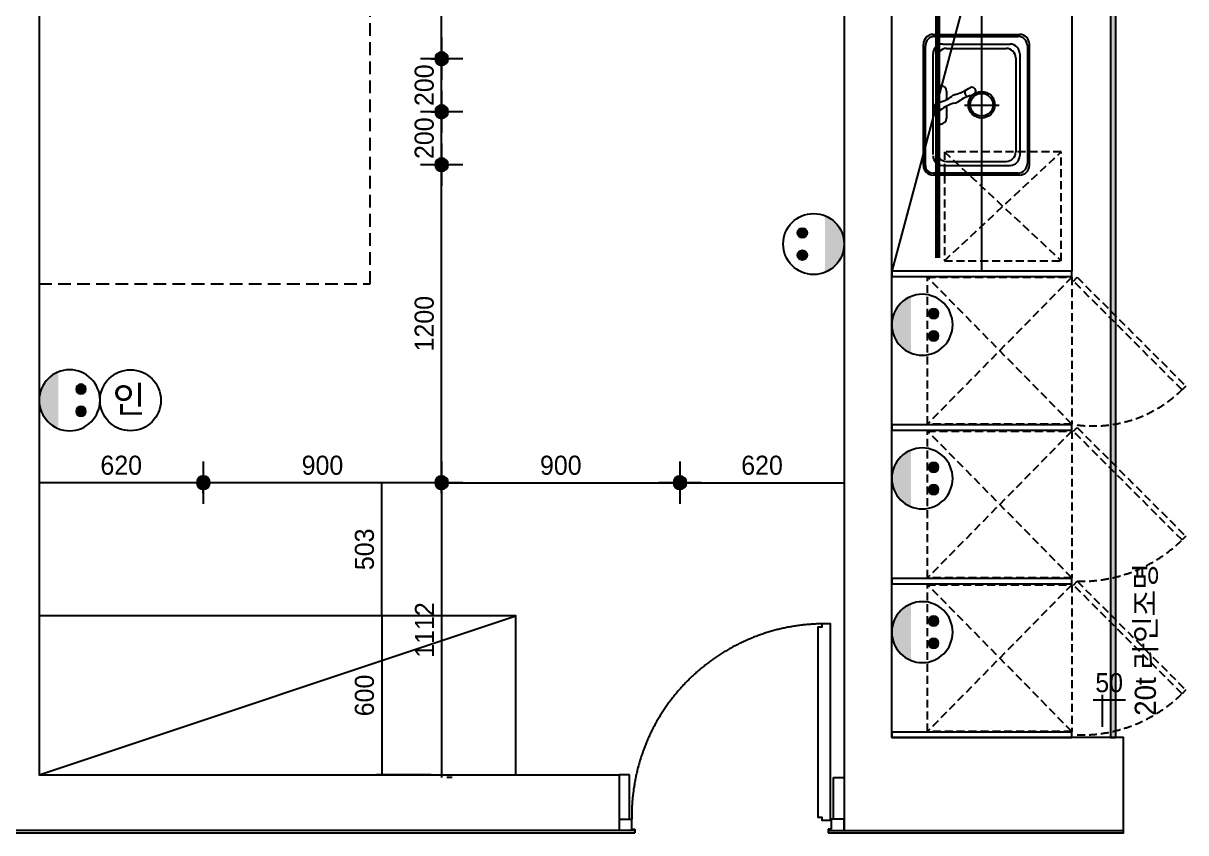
# Model space of a CAD drawing. Header units: millimetres. Extents: x 346859 to 753976, y -86090 to 5333.
# Drawn here: x 430573 to 434963, y -17603 to -14549 of the extents above; entities that cross this region are included whole.
import ezdxf

# ---------------------------------------------------------------- set-up
doc = ezdxf.new("R2010")
doc.units = ezdxf.units.MM
doc.header["$LTSCALE"] = 60
for name, pattern in [('ACAD_ISO05W100', [33, 24, -3, 0, -3, 0, -3]), ('DASHED', [0.75, 0.5, -0.25]), ('DH-HID2', [1.2, 0.8, -0.4]), ('HID', [2.5, 1.5, -1])]:
    doc.linetypes.add(name, pattern=pattern)
for name, color, linetype in [('06-FUR', 6, 'Continuous'), ('07-DIM WAL', 5, 'Continuous'), ('2CONTINUOUS', 2, 'Continuous'), ('3.기호.계단선', 30, 'Continuous'), ('ac-door', 30, 'Continuous'), ('ac-Ref', 8, 'Continuous'), ('ac-wall-fin', 3, 'Continuous'), ('CEIL-LIGHT', 7, 'Continuous'), ('CO-FURB-DN', 9, 'Continuous'), ('FU-FURM', 251, 'DH-HID2'), ('FUR', 8, 'DASHED'), ('RC-LIGHT', 7, 'Continuous'), ('설비', 140, 'Continuous')]:
    doc.layers.add(name, color=color, linetype=linetype)
doc.styles.add('YOURNAME', font='HY울릉도M.TTF')
doc.styles.add('코레일둥고', font='Korail_Round_Gothic_Medium.ttf')
doc.dimstyles.new('40', dxfattribs={"dimscale": 40, "dimtxt": 1.8, "dimasz": 0.9, "dimexe": 0.5, "dimexo": 1, "dimgap": 0.7, "dimtad": 1, "dimdec": 0, "dimzin": 0, "dimdsep": 46, "dimtxsty": 'YOURNAME', "dimblk": 'NONE', "dimcen": 0, "dimclrd": 1, "dimclre": 1, "dimclrt": 7, "dimadec": 0, "dimazin": 0, "dimtfac": 1, "dimtdec": 0, "dimtix": 1, "dimtmove": 2, "dimatfit": 3, "dimldrblk": 'NONE', "dimfxl": 1, "dimtolj": 1, "dimtzin": 0, "dimarcsym": 0})

# ---------------------------------------------------------------- blocks, each defined once
blk = doc.blocks.new('VUSAUSEH')
at = {"layer": '2CONTINUOUS'}
for points in [[(407873.2, 45143.2), (407873.2, 44145.2), (407073.2, 44145.2), (407073.2, 43945.2), (407873.2, 43945.2), (407873.2, 39583.2)], [(407873.2, 39583.2), (408928.2, 39583.2), (408928.2, 39933.2), (408053.2, 39933.2), (408053.2, 44943.2), (408603.2, 44943.2), (408603.2, 45143.2)], [(404713.2, 39583.2), (404713.2, 43945.2), (404153.2, 43945.2), (404153.2, 44145.2), (405273.2, 44145.2), (405273.2, 43945.2), (404833.2, 43945.2), (404833.2, 39792.2), (407023.2, 39792.2), (407023.2, 39583.2), (404713.2, 39583.2)]]:
    blk.add_lwpolyline(points, dxfattribs=at)
blk = doc.blocks.new('cjswjdeh')
at = {"layer": '06-FUR', "color": 8}
for points in [[(434533.2, 41693.2), (433853.2, 41693.2), (433853.2, 42963.2), (434533.2, 42963.2)], [(433853.2, 41673.2), (434533.2, 41673.2), (434533.2, 41693.2), (433853.2, 41693.2)], [(433853.2, 41093.2), (434533.2, 41093.2), (434533.2, 41113.2), (433853.2, 41113.2)], [(433853.2, 40513.2), (434533.2, 40513.2), (434533.2, 40533.2), (433853.2, 40533.2)], [(433853.2, 39933.2), (434533.2, 39933.2), (434533.2, 39953.2), (433853.2, 39953.2)]]:
    blk.add_lwpolyline(points, close=True, dxfattribs=at)
for points in [[(434193.2, 41693.2), (434193.2, 42963.2), (433853.2, 41693.2)], [(430633.2, 39792.2), (432433.2, 39792.2), (432433.2, 40392.2), (430633.2, 40392.2), (430633.2, 39792.2), (432433.2, 40392.2)]]:
    blk.add_lwpolyline(points, dxfattribs=at)
at = {"layer": 'ac-door', "color": 8}
for p, q in [((432823.2, 39625.2), (432871.1, 39625.2)), ((432871.1, 39587.2), (432871.1, 39625.2)), ((433625.4, 39587.2), (433625.4, 39625.2)), ((433673.2, 39625.2), (433625.4, 39625.2)), ((433673.2, 39583.2), (433673.2, 39625.2)), ((432883.1, 39583.2), (432823.2, 39583.2)), ((432871.1, 39587.2), (432883.1, 39587.2)), ((432883.1, 39587.2), (432883.1, 39583.2)), ((433625.4, 39587.2), (433613.4, 39587.2)), ((433613.4, 39587.2), (433613.4, 39583.2)), ((433613.4, 39583.2), (433673.2, 39583.2))]:
    blk.add_line(p, q, dxfattribs=at)
blk.add_lwpolyline([(433621.4, 39621.2), (433621.4, 40362.5), (433589.4, 40362.5), (433589.4, 40350.5), (433574.4, 40350.5), (433574.4, 39633.2), (433589.4, 39633.2), (433589.4, 39621.2)], close=True, dxfattribs=at)
at = {"layer": 'ac-Ref', "color": 8, "linetype": 'ACAD_ISO05W100'}
blk.add_arc((433598.2, 39635.3), 727.2, 89.4359, 180.7977, dxfattribs=at)
at = {"layer": 'ac-wall-fin'}
for p, q in [((432863.1, 39792.2), (432823.2, 39792.2)), ((432863.1, 39625.2), (432863.1, 39792.2)), ((433633.4, 39625.2), (433633.4, 39783.2)), ((433633.4, 39783.2), (433673.2, 39783.2)), ((430453.4, 39574.2), (432883.1, 39574.2)), ((432883.1, 39583.2), (432883.1, 39574.2)), ((433613.4, 39583.2), (433613.4, 39574.2))]:
    blk.add_line(p, q, dxfattribs=at)
blk.add_lwpolyline([(433613.4, 39574.2), (434728.2, 39574.2), (434728.2, 39583.2)], dxfattribs=at)
at = {"layer": 'CO-FURB-DN', "color": 8}
for p, q in [((434009.1, 42586.8), (434336.3, 42586.8)), ((433972.7, 42092.6), (433972.7, 42550.4)), ((433980, 42092.6), (433980, 42543.2)), ((434016.3, 42579.5), (434329, 42579.5)), ((434045.4, 42550.4), (434299.9, 42550.4)), ((434365.4, 42543.2), (434365.4, 42099.9)), ((434372.6, 42550.4), (434372.6, 42092.6)), ((434009.1, 42134.1), (434009.1, 42514.1)), ((434023.6, 42397.9), (434023.6, 42499.5)), ((434059.6, 42533.8), (434285, 42533.8)), ((434321.7, 42499.5), (434321.7, 42144.1)), ((434336.3, 42514.1), (434336.3, 42128.9)), ((434023.6, 42397.9), (434038.1, 42394.2)), ((434060, 42372.4), (434060, 42341.2)), ((434193.2, 42254.2), (434193.2, 42386.1)), ((434060, 42316.4), (434060, 42269.9)), ((434127.2, 42320.2), (434259.2, 42320.2)), ((434023.6, 42245.2), (434038.1, 42248.8)), ((434023.6, 42245.2), (434023.6, 42143.5)), ((434059.6, 42107.7), (434285, 42107.7)), ((434329, 42063.5), (434009.1, 42063.5)), ((434045.4, 42092.6), (434299.9, 42092.6)), ((434336.3, 42056.2), (434009.1, 42056.2))]:
    blk.add_line(p, q, dxfattribs=at)
for radius in [50.2, 42.9]:
    blk.add_circle((434192.5, 42321.6), radius, dxfattribs=at)
for centre, radius, start, end in [((434009.1, 42550.4), 36.4, 90, 180), ((434336.3, 42550.4), 36.4, 0, 90), ((434016.3, 42543.2), 36.4, 90, 180), ((434045.4, 42514.1), 36.4, 90, 180), ((434299.9, 42514.1), 36.4, 0, 90), ((434329, 42543.2), 36.4, 0, 90), ((434060, 42497.5), 36.4, 90, 180), ((434285, 42497.5), 36.4, 0, 90), ((434038.1, 42372.4), 21.8, 0, 90), ((434034.4, 42558.2), 206.8, 286.5509, 304.0056), ((434144, 42367.3), 15.3, 148.1457, 253.3853), ((434154.8, 42372.2), 15.3, 264.4612, 108.1232), ((434029.7, 42314.9), 15.3, 89.2451, 319.3055), ((433997.3, 42468.1), 141.7, 280.5553, 306.4137), ((434123.8, 42189.7), 141.7, 103.1394, 128.5882), ((434104.2, 42323.3), 38.3, 106.5509, 126.4137), ((434082.9, 42365), 38.3, 283.1394, 306.3213), ((434189.5, 42220), 141.7, 104.798, 126.3213), ((434038.1, 42270.6), 21.8, 270, 0), ((434045.4, 42128.9), 36.4, 180, 270), ((434060, 42144.1), 36.4, 180, 270), ((434284.7, 42144.8), 37, 270.4305, 358.9606), ((434299.9, 42128.9), 36.4, 270, 0), ((434009.1, 42092.6), 36.4, 180, 270), ((434009.1, 42092.6), 29.1, 180, 270), ((434329, 42099.9), 36.4, 270, 0), ((434336.3, 42092.6), 36.4, 270, 0)]:
    blk.add_arc(centre, radius, start, end, dxfattribs=at)
at = {"layer": 'FU-FURM', "color": 8}
blk.add_lwpolyline([(430633.2, 41645.2), (431883.2, 41645.2), (431883.2, 43745.2), (430633.2, 43745.2)], close=True, dxfattribs=at)
at = {"layer": 'FUR', "color": 8}
for p, q in [((434052.2, 41732.8), (434493.2, 42143.8)), ((434052.2, 42143.8), (434493.2, 41732.8)), ((434533.2, 41670.2), (433988.2, 41116.2)), ((434533.2, 41116.2), (433988.2, 41670.2)), ((434533.2, 41090.2), (433988.2, 40536.2)), ((434533.2, 40536.2), (433988.2, 41090.2)), ((434533.2, 40510.2), (433988.2, 39956.2)), ((434533.2, 39956.2), (433988.2, 40510.2))]:
    blk.add_line(p, q, dxfattribs=at)
for points in [[(434493.2, 41732.8), (434493.2, 42143.8), (434052.2, 42143.8), (434052.2, 41732.8)], [(433988.2, 41116.2), (433988.2, 41670.2), (434533.2, 41670.2), (434533.2, 41116.2)], [(433988.2, 40536.2), (433988.2, 41090.2), (434533.2, 41090.2), (434533.2, 40536.2)], [(433988.2, 39956.2), (433988.2, 40510.2), (434533.2, 40510.2), (434533.2, 39956.2)]]:
    blk.add_lwpolyline(points, close=True, dxfattribs=at)
at = {"layer": 'FUR'}
for points in [[(434539.1, 41656), (434553.2, 41670.2), (434963.3, 41260), (434949.2, 41245.9)], [(434539.1, 41089), (434553.2, 41103.2), (434963.3, 40693), (434949.2, 40678.9)], [(434539.1, 40509), (434553.2, 40523.2), (434963.3, 40113), (434949.2, 40098.9)]]:
    blk.add_lwpolyline(points, close=True, dxfattribs=at)
for centre, radius, start, end in [((434614.3, 41587.8), 478.6, 262.6618, 315.5986), ((434567.8, 41067.4), 544.4, 268.4649, 315.5262), ((434567.8, 40487.4), 544.4, 268.4649, 315.5262)]:
    blk.add_arc(centre, radius, start, end, dxfattribs=at)
blk.add_blockref('VUSAUSEH', (25800, 0))
blk = doc.blocks.new('1')
at = {"linetype": 'Continuous'}
h = blk.add_hatch(color=4, dxfattribs=at)
h.dxf.hatch_style = 1
edge = h.paths.add_edge_path()
edge.add_arc((11539653.5, -14273503.8), 37.5, 0, 360)
at = {"color": 1, "linetype": 'Continuous'}
for p, q in [((11539653.5, -14273637.1), (11539653.5, -14273370.5)), ((11539520.2, -14273503.8), (11539786.8, -14273503.8))]:
    blk.add_line(p, q, dxfattribs=at)
at = {"color": 4, "linetype": 'Continuous'}
for radius in [41.5, 37.5]:
    blk.add_circle((11539653.5, -14273503.8), radius, dxfattribs=at)
blk = doc.blocks.new('*D136')
at = {"layer": '07-DIM WAL', "color": 1, "lineweight": -2, "transparency": 16777216}
for p, q in [((432153.2, -16282.4), (431253.2, -16282.4)), ((431253.2, -16322.4), (431253.2, -16302.4)), ((432153.2, -16322.4), (432153.2, -16302.4))]:
    blk.add_line(p, q, dxfattribs=at)
at = {"layer": 'Defpoints', "color": 0, "transparency": 16777216}
for p in [(431253.2, -16282.4), (431253.2, -16282.4), (432153.2, -16282.4)]:
    blk.add_point(p, dxfattribs=at)
at = {"layer": '07-DIM WAL', "color": 7, "transparency": 16777216, "insert": (431703.2, -16217), "char_height": 72, "attachment_point": 5, "style": 'YOURNAME'}
blk.add_mtext('\\A1;900', dxfattribs=at)
blk = doc.blocks.new('_None')
blk = doc.blocks.new('*D137')
at = {"layer": '07-DIM WAL', "color": 1, "lineweight": -2, "transparency": 16777216}
for p, q in [((430633.2, -16242.4), (430633.2, -16262.4)), ((431253.2, -16242.4), (431253.2, -16262.4)), ((431253.2, -16282.4), (430633.2, -16282.4))]:
    blk.add_line(p, q, dxfattribs=at)
at = {"layer": 'Defpoints', "color": 0, "transparency": 16777216}
for p in [(430633.2, -16282.4), (430633.2, -16282.4), (431253.2, -16282.4)]:
    blk.add_point(p, dxfattribs=at)
at = {"layer": '07-DIM WAL', "color": 7, "transparency": 16777216, "insert": (430943.2, -16217), "char_height": 72, "attachment_point": 5, "style": 'YOURNAME'}
blk.add_mtext('\\A1;620', dxfattribs=at)
blk = doc.blocks.new('*D138')
at = {"layer": '07-DIM WAL', "color": 1, "lineweight": -2, "transparency": 16777216}
for p, q in [((432153.2, -16242.4), (432153.2, -16262.4)), ((433053.2, -16242.4), (433053.2, -16262.4)), ((432153.2, -16282.4), (433053.2, -16282.4))]:
    blk.add_line(p, q, dxfattribs=at)
at = {"layer": 'Defpoints', "color": 0, "transparency": 16777216}
for p in [(432153.2, -16282.4), (433053.2, -16282.4), (433053.2, -16282.4)]:
    blk.add_point(p, dxfattribs=at)
at = {"layer": '07-DIM WAL', "color": 7, "transparency": 16777216, "insert": (432603.2, -16217), "char_height": 72, "attachment_point": 5, "style": 'YOURNAME'}
blk.add_mtext('\\A1;900', dxfattribs=at)
blk = doc.blocks.new('*D139')
at = {"layer": '07-DIM WAL', "color": 1, "lineweight": -2, "transparency": 16777216}
for p, q in [((433053.2, -16242.4), (433053.2, -16262.4)), ((433673.2, -16242.4), (433673.2, -16262.4)), ((433053.2, -16282.4), (433673.2, -16282.4))]:
    blk.add_line(p, q, dxfattribs=at)
at = {"layer": 'Defpoints', "color": 0, "transparency": 16777216}
for p in [(433053.2, -16282.4), (433673.2, -16282.4), (433673.2, -16282.4)]:
    blk.add_point(p, dxfattribs=at)
at = {"layer": '07-DIM WAL', "color": 7, "transparency": 16777216, "insert": (433363.2, -16217), "char_height": 72, "attachment_point": 5, "style": 'YOURNAME'}
blk.add_mtext('\\A1;620', dxfattribs=at)
blk = doc.blocks.new('*D140')
at = {"layer": '07-DIM WAL', "color": 1, "lineweight": -2, "transparency": 16777216}
for p, q in [((432153.2, -16282.4), (432153.2, -17394.4)), ((432193.2, -16282.4), (432173.2, -16282.4)), ((432193.2, -17394.4), (432173.2, -17394.4))]:
    blk.add_line(p, q, dxfattribs=at)
at = {"layer": 'Defpoints', "color": 0, "transparency": 16777216}
for p in [(432153.2, -16282.4), (432153.2, -17394.4), (432153.2, -17394.4)]:
    blk.add_point(p, dxfattribs=at)
at = {"layer": '07-DIM WAL', "color": 7, "transparency": 16777216, "insert": (432088.4, -16838.4), "char_height": 72, "attachment_point": 5, "rotation": 90, "style": 'YOURNAME'}
blk.add_mtext('\\A1;1112', dxfattribs=at)
blk = doc.blocks.new('*D141')
at = {"layer": '07-DIM WAL', "color": 1, "lineweight": -2, "transparency": 16777216}
for p, q in [((432153.2, -16282.4), (432153.2, -15082.4)), ((432193.2, -15082.4), (432173.2, -15082.4)), ((432193.2, -16282.4), (432173.2, -16282.4))]:
    blk.add_line(p, q, dxfattribs=at)
at = {"layer": 'Defpoints', "color": 0, "transparency": 16777216}
for p in [(432153.2, -15082.4), (432153.2, -15082.4), (432153.2, -16282.4)]:
    blk.add_point(p, dxfattribs=at)
at = {"layer": '07-DIM WAL', "color": 7, "transparency": 16777216, "insert": (432087.8, -15682.4), "char_height": 72, "attachment_point": 5, "rotation": 90, "style": 'YOURNAME'}
blk.add_mtext('\\A1;1200', dxfattribs=at)
blk = doc.blocks.new('*D142')
at = {"layer": '07-DIM WAL', "color": 1, "lineweight": -2, "transparency": 16777216}
for p, q in [((432153.2, -15118.4), (432153.2, -14846.4)), ((432193.2, -14882.4), (432173.2, -14882.4)), ((432193.2, -15082.4), (432173.2, -15082.4))]:
    blk.add_line(p, q, dxfattribs=at)
at = {"layer": 'Defpoints', "color": 0, "transparency": 16777216}
for p in [(432153.2, -14882.4), (432153.2, -14882.4), (432153.2, -15082.4)]:
    blk.add_point(p, dxfattribs=at)
at = {"layer": '07-DIM WAL', "color": 7, "transparency": 16777216, "insert": (432087.8, -14982.4), "char_height": 72, "attachment_point": 5, "rotation": 90, "style": 'YOURNAME'}
blk.add_mtext('\\A1;200', dxfattribs=at)
blk = doc.blocks.new('*D143')
at = {"layer": '07-DIM WAL', "color": 1, "lineweight": -2, "transparency": 16777216}
for p, q in [((432153.2, -14918.4), (432153.2, -14646.4)), ((432113.2, -14682.4), (432133.2, -14682.4)), ((432113.2, -14882.4), (432133.2, -14882.4))]:
    blk.add_line(p, q, dxfattribs=at)
at = {"layer": 'Defpoints', "color": 0, "transparency": 16777216}
for p in [(432153.2, -14682.4), (432153.2, -14682.4), (432153.2, -14882.4)]:
    blk.add_point(p, dxfattribs=at)
at = {"layer": '07-DIM WAL', "color": 7, "transparency": 16777216, "insert": (432087.8, -14782.4), "char_height": 72, "attachment_point": 5, "rotation": 90, "style": 'YOURNAME'}
blk.add_mtext('\\A1;200', dxfattribs=at)
blk = doc.blocks.new('*D144')
at = {"layer": '07-DIM WAL', "color": 1, "lineweight": -2, "transparency": 16777216}
for p, q in [((432130.7, -13232.4), (432133.2, -13232.4)), ((432153.2, -14682.4), (432153.2, -13232.4)), ((432193.2, -14682.4), (432173.2, -14682.4))]:
    blk.add_line(p, q, dxfattribs=at)
at = {"layer": 'Defpoints', "color": 0, "transparency": 16777216}
for p in [(432153.2, -13232.4), (432170.7, -13232.4), (432153.2, -14682.4)]:
    blk.add_point(p, dxfattribs=at)
at = {"layer": '07-DIM WAL', "color": 7, "transparency": 16777216, "insert": (432087.8, -13957.4), "char_height": 72, "attachment_point": 5, "rotation": 90, "style": 'YOURNAME'}
blk.add_mtext('\\A1;1450', dxfattribs=at)
blk = doc.blocks.new('*D145')
at = {"layer": '07-DIM WAL', "color": 1, "lineweight": -2, "transparency": 16777216}
for p, q in [((432113.2, -16282.4), (431907.4, -16282.4)), ((431927.4, -16785.4), (431927.4, -16282.4)), ((432113.2, -16785.4), (431907.4, -16785.4))]:
    blk.add_line(p, q, dxfattribs=at)
at = {"layer": 'Defpoints', "color": 0, "transparency": 16777216}
for p in [(431927.4, -16282.4), (432153.2, -16282.4), (432153.2, -16785.4)]:
    blk.add_point(p, dxfattribs=at)
at = {"layer": '07-DIM WAL', "color": 7, "transparency": 16777216, "insert": (431862, -16533.9), "char_height": 72, "attachment_point": 5, "rotation": 90, "style": 'YOURNAME'}
blk.add_mtext('\\A1;503', dxfattribs=at)
blk = doc.blocks.new('*D146')
at = {"layer": '07-DIM WAL', "color": 1, "lineweight": -2, "transparency": 16777216}
for p, q in [((432113.2, -16785.4), (431907.4, -16785.4)), ((431927.4, -16785.4), (431927.4, -17385.4)), ((432113.2, -17385.4), (431907.4, -17385.4))]:
    blk.add_line(p, q, dxfattribs=at)
at = {"layer": 'Defpoints', "color": 0, "transparency": 16777216}
for p in [(432153.2, -16785.4), (431927.4, -17385.4), (432153.2, -17385.4)]:
    blk.add_point(p, dxfattribs=at)
at = {"layer": '07-DIM WAL', "color": 7, "transparency": 16777216, "insert": (431862, -17085.4), "char_height": 72, "attachment_point": 5, "rotation": 90, "style": 'YOURNAME'}
blk.add_mtext('\\A1;600', dxfattribs=at)
blk = doc.blocks.new('egoo')
at = {"layer": '설비'}
h = blk.add_hatch(color=140, dxfattribs=at)
edge = h.paths.add_edge_path()
edge.add_arc((1015645.3, 443433.7), 22.3, 0, 360)
h = blk.add_hatch(color=140, dxfattribs=at)
edge = h.paths.add_edge_path()
edge.add_arc((1015747.7, 443433.7), 22.3, 0, 360)
h = blk.add_hatch(color=140, dxfattribs=at)
edge = h.paths.add_edge_path()
edge.add_line((1015826.3, 443329.1), (1015566.6, 443329.1))
edge.add_ellipse((1015696.5, 443381.5), major_axis=(99, 99), ratio=1, start_angle=156.9578, end_angle=293.0422)
at = {"layer": '설비', "color": 140}
for centre, radius in [((1015696.5, 443381.5), 140), ((1015645.3, 443433.7), 22.3), ((1015747.7, 443433.7), 22.3)]:
    blk.add_circle(centre, radius, dxfattribs=at)
blk = doc.blocks.new('DLSXJSPT')
at = {"layer": '설비', "color": 140}
blk.add_circle((242956, 103418.4), 115, dxfattribs=at)
at = {"layer": '설비', "color": 140, "style": '코레일둥고'}
blk.add_text('인', height=100, dxfattribs=at).set_placement((242888.1, 103372))
blk = doc.blocks.new('*D284')
at = {"layer": '07-DIM WAL', "color": 1, "lineweight": -2, "transparency": 16777216}
for p, q in [((434735.2, -17103), (434613.2, -17103)), ((434649.2, -17204.4), (434649.2, -17083)), ((434699.2, -17204.4), (434699.2, -17083))]:
    blk.add_line(p, q, dxfattribs=at)
at = {"layer": 'Defpoints', "color": 0, "transparency": 16777216}
for p in [(434649.2, -17103), (434649.2, -17244.4), (434699.2, -17244.4)]:
    blk.add_point(p, dxfattribs=at)
at = {"layer": '07-DIM WAL', "color": 7, "transparency": 16777216, "insert": (434674.2, -17037.6), "char_height": 72, "attachment_point": 5, "style": 'YOURNAME'}
blk.add_mtext('\\A1;50', dxfattribs=at)

msp = doc.modelspace()

# ---------------------------------------------------------------- hatches: boundary and pattern name
at = {"layer": 'CEIL-LIGHT'}
h = msp.add_hatch(color=140, dxfattribs=at)
h.dxf.hatch_style = 1
h.paths.add_polyline_path([(434699.2, -17244.4), (434699.2, -14214.4), (434679.2, -14214.4), (434679.2, -17244.4)])

# ---------------------------------------------------------------- linework, layer by layer
at = {"layer": '3.기호.계단선', "color": 10, "linetype": 'HID', "const_width": 20}
msp.add_lwpolyline([(434026.2, -14075.4), (434026.2, -15434.4)], dxfattribs=at)
at = {"layer": 'CEIL-LIGHT', "color": 140}
msp.add_lwpolyline([(434699.2, -17244.4), (434699.2, -14214.4), (434679.2, -14214.4), (434679.2, -17244.4), (434699.2, -17244.4)], dxfattribs=at)

# ---------------------------------------------------------------- block references
msp.add_blockref('cjswjdeh', (0, -57177.6))
at = {"layer": 'RC-LIGHT', "xscale": -0.6024096385271789, "yscale": 0.6024096385271789, "zscale": 0.6024096385271789}
for p, rotation in [((-8166343, 6936916.1), 89.99999999999974), ((-8166343, 6936716.1), 89.99999999999977), ((-8166343, 6936516.1), 89.99999999999974), ((-8167243, 6935316.1), 89.99999999999972), ((-8166343, 6935316.1), 89.99999999999972), ((-8165443, 6935316.1), 89.99999999999972)]:
    msp.add_blockref('1', p, dxfattribs=dict(at, rotation=rotation))
at = {"layer": '설비', "color": 140, "yscale": 0.8214285869294655, "zscale": 0.8214285869294655}
for p, xscale, rotation in [((797764.4, -849703.9), 0.8214285869294655, 90.00000000000001), ((69762, -850008.6), -0.8214285869294655, 270), ((66542, -850293.5), -0.8214285869294655, 270), ((69762, -850588.6), -0.8214285869294655, 270), ((69762, -851168.6), -0.8214285869294655, 270)]:
    msp.add_blockref('egoo', p, dxfattribs=dict(at, xscale=xscale, rotation=rotation))
at = {"layer": '설비'}
msp.add_blockref('DLSXJSPT', (188022.2, -119389.8), dxfattribs=at)

# ---------------------------------------------------------------- texts
at = {"layer": '3.기호.계단선', "linetype": 'HID', "style": '코레일둥고'}
msp.add_text('20t 라인조명', height=80, rotation=90, dxfattribs=at).set_placement((434850.7, -17162.2))

# ---------------------------------------------------------------- dimensions: what is measured, and where the dimension line sits
at = {"layer": '07-DIM WAL'}
for base, p1, p2, picture, middle in [((432153.2, -13232.4), (432153.2, -14682.4), (432170.7, -13232.4), '*D144', (432087.8, -13957.4)), ((432153.2, -14682.4), (432153.2, -14882.4), (432153.2, -14682.4), '*D143', (432087.8, -14782.4)), ((432153.2, -14882.4), (432153.2, -15082.4), (432153.2, -14882.4), '*D142', (432087.8, -14982.4)), ((432153.2, -15082.4), (432153.2, -16282.4), (432153.2, -15082.4), '*D141', (432087.8, -15682.4)), ((431927.4, -16282.4), (432153.2, -16785.4), (432153.2, -16282.4), '*D145', (431862, -16533.9)), ((432153.2, -17394.4), (432153.2, -16282.4), (432153.2, -17394.4), '*D140', (432088.4, -16838.4)), ((431927.4, -17385.4), (432153.2, -16785.4), (432153.2, -17385.4), '*D146', (431862, -17085.4))]:
    dim = msp.add_linear_dim(base=base, p1=p1, p2=p2, angle=90, dimstyle='40', dxfattribs=at)
    dim.commit()
    dim.dimension.update_dxf_attribs({"geometry": picture, "text_midpoint": middle})
for base, p1, p2, picture, middle in [((430633.2, -16282.4), (431253.2, -16282.4), (430633.2, -16282.4), '*D137', (430943.2, -16217)), ((431253.2, -16282.4), (432153.2, -16282.4), (431253.2, -16282.4), '*D136', (431703.2, -16217)), ((433053.2, -16282.4), (432153.2, -16282.4), (433053.2, -16282.4), '*D138', (432603.2, -16217)), ((433673.2, -16282.4), (433053.2, -16282.4), (433673.2, -16282.4), '*D139', (433363.2, -16217)), ((434649.2, -17103), (434699.2, -17244.4), (434649.2, -17244.4), '*D284', (434674.2, -17037.6))]:
    dim = msp.add_linear_dim(base=base, p1=p1, p2=p2, dimstyle='40', dxfattribs=at)
    dim.commit()
    dim.dimension.update_dxf_attribs({"geometry": picture, "text_midpoint": middle})

doc.saveas('drawing.dxf')
